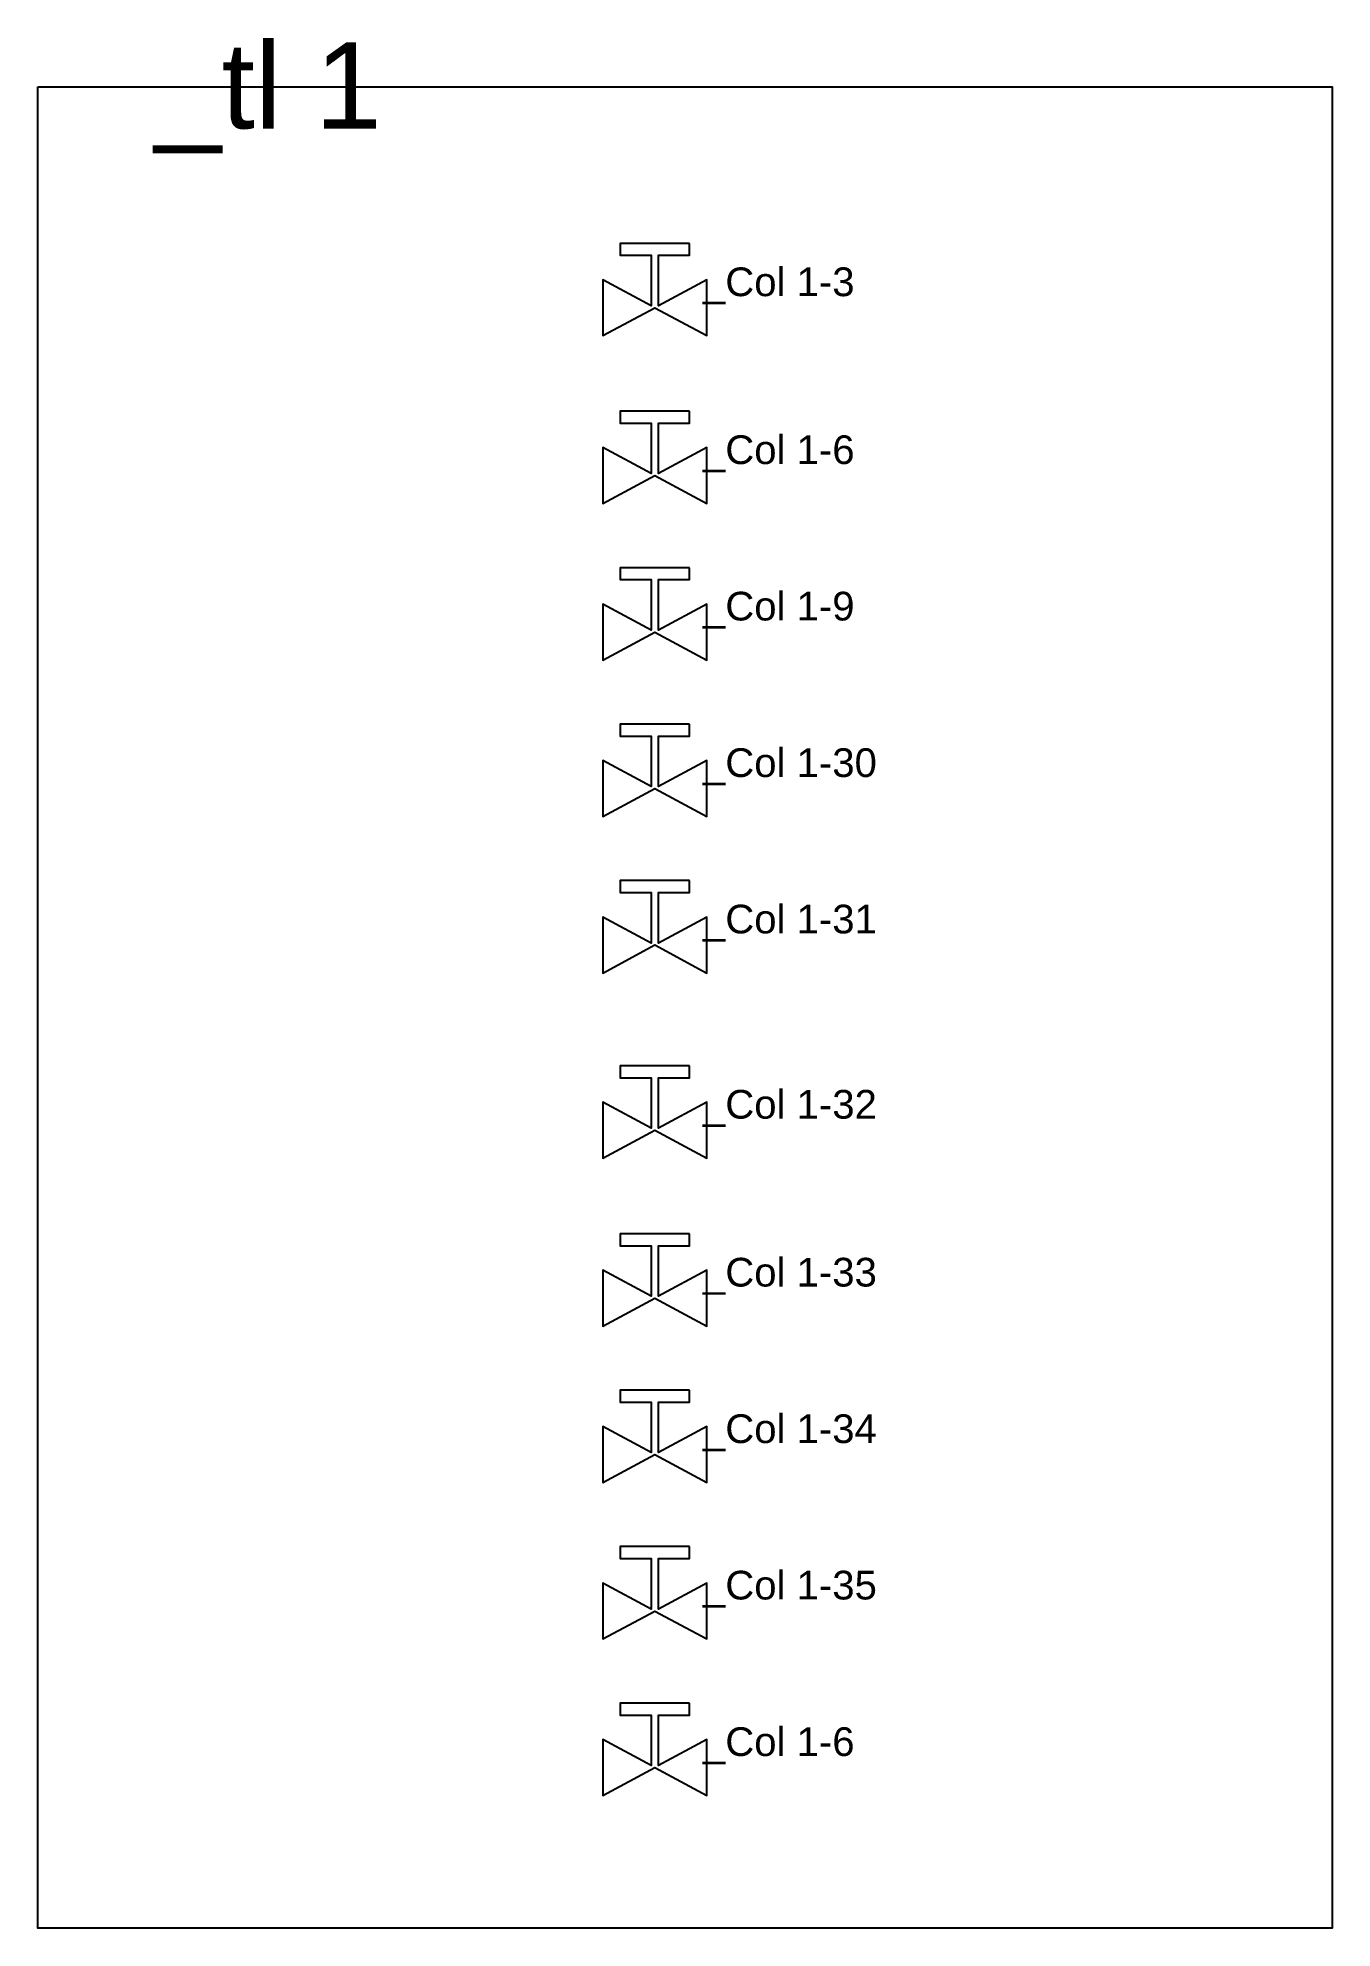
# Model space of a CAD drawing. Header units: millimetres. Extents: x 7666 to 21190, y -21924 to -2165.
import ezdxf

# ---------------------------------------------------------------- set-up
doc = ezdxf.new("R2010")
doc.units = ezdxf.units.MM
for name, color, linetype in [('Omriss tanker', 20, 'Continuous'), ('Symboler', 42, 'Continuous'), ('TEKST', 7, 'Continuous')]:
    doc.layers.add(name, color=color, linetype=linetype)
doc.styles.add('ARIAL', font='ARIAL.TTF', dxfattribs={"height": 12})

msp = doc.modelspace()

# ---------------------------------------------------------------- linework, layer by layer
at = {"layer": 'Omriss tanker'}
msp.add_lwpolyline([(7666, -2677), (21190, -2677), (21190, -21924), (7666, -21924)], close=True, dxfattribs=at)
at = {"layer": 'Symboler'}
for points in [[(14476, -4313), (13750, -4313), (13750, -4438), (14075, -4438), (14075, -4965), (13571, -4693), (13571, -5278), (14113, -4986), (14655, -5278), (14655, -4693), (14151, -4965), (14151, -4438), (14476, -4438), (14476, -4313)], [(14476, -6068), (13750, -6068), (13750, -6193), (14075, -6193), (14075, -6720), (13571, -6448), (13571, -7033), (14113, -6741), (14655, -7033), (14655, -6448), (14151, -6720), (14151, -6193), (14476, -6193), (14476, -6068)], [(14476, -7703), (13750, -7703), (13750, -7828), (14075, -7828), (14075, -8356), (13571, -8084), (13571, -8669), (14113, -8376), (14655, -8669), (14655, -8084), (14151, -8356), (14151, -7828), (14476, -7828), (14476, -7703)], [(14476, -9339), (13750, -9339), (13750, -9464), (14075, -9464), (14075, -9991), (13571, -9719), (13571, -10304), (14113, -10012), (14655, -10304), (14655, -9719), (14151, -9991), (14151, -9464), (14476, -9464), (14476, -9339)], [(14476, -10974), (13750, -10974), (13750, -11099), (14075, -11099), (14075, -11627), (13571, -11355), (13571, -11940), (14113, -11647), (14655, -11940), (14655, -11355), (14151, -11627), (14151, -11099), (14476, -11099), (14476, -10974)], [(14476, -12910), (13750, -12910), (13750, -13035), (14075, -13035), (14075, -13562), (13571, -13290), (13571, -13875), (14113, -13583), (14655, -13875), (14655, -13290), (14151, -13562), (14151, -13035), (14476, -13035), (14476, -12910)], [(14476, -14665), (13750, -14665), (13750, -14790), (14075, -14790), (14075, -15318), (13571, -15046), (13571, -15631), (14113, -15338), (14655, -15631), (14655, -15046), (14151, -15318), (14151, -14790), (14476, -14790), (14476, -14665)], [(14476, -16301), (13750, -16301), (13750, -16425), (14075, -16425), (14075, -16953), (13571, -16681), (13571, -17266), (14113, -16973), (14655, -17266), (14655, -16681), (14151, -16953), (14151, -16425), (14476, -16425), (14476, -16301)], [(14476, -17936), (13750, -17936), (13750, -18061), (14075, -18061), (14075, -18588), (13571, -18316), (13571, -18901), (14113, -18609), (14655, -18901), (14655, -18316), (14151, -18588), (14151, -18061), (14476, -18061), (14476, -17936)], [(14476, -19572), (13750, -19572), (13750, -19696), (14075, -19696), (14075, -20224), (13571, -19952), (13571, -20537), (14113, -20244), (14655, -20537), (14655, -19952), (14151, -20224), (14151, -19696), (14476, -19696), (14476, -19572)]]:
    msp.add_lwpolyline(points, close=True, dxfattribs=at)

# ---------------------------------------------------------------- texts
at = {"layer": 'TEKST', "linetype": 'Continuous', "style": 'ARIAL'}
for s, height, p in [('_tl 1', 900, (8885, -3113)), ('_Col 1-3', 300, (14616, -4865)), ('_Col 1-6', 300, (14616, -6620)), ('_Col 1-9', 300, (14616, -8255)), ('_Col 1-30', 300, (14616, -9891)), ('_Col 1-31', 300, (14616, -11526)), ('_Col 1-32', 300, (14616, -13462)), ('_Col 1-33', 300, (14616, -15217)), ('_Col 1-34', 300, (14616, -16853)), ('_Col 1-35', 300, (14616, -18488)), ('_Col 1-6', 300, (14616, -20124))]:
    msp.add_text(s, height=height, dxfattribs=at).set_placement(p)

doc.saveas('drawing.dxf')
